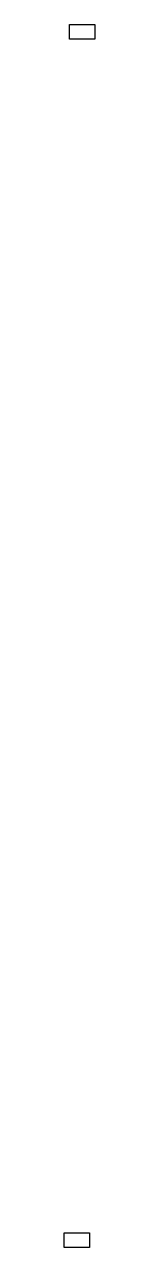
# Model space of a CAD drawing. Header units: centimetres. Extents: x -10 to -9.6, y 0.1 to 13.6.
import ezdxf

# ---------------------------------------------------------------- set-up
doc = ezdxf.new("R2010")
doc.units = ezdxf.units.CM
doc.header["$MEASUREMENT"] = 0
doc.header["$XCLIPFRAME"] = 0
doc.layers.add('Layer 1', color=7, linetype='Continuous')
picture_1 = doc.add_image_def('image1.jpg', size_in_pixel=(1457, 849))
picture_2 = doc.add_image_def('image2.jpg', size_in_pixel=(1457, 842))

msp = doc.modelspace()

# ---------------------------------------------------------------- pictures from other files: only their frames are drawn
at = {"layer": 'Layer 1', "color": 0}
image = msp.add_image(picture_1, insert=(-9.768, 1.82), size_in_units=(20.236, 11.792), dxfattribs=at)
image.set_boundary_path([(-9.77, 1.82), (10.47, 13.61)])
image.dxf.flags = 3
image = msp.add_image(picture_2, insert=(-9.825, -11.616), size_in_units=(20.236, 11.694), dxfattribs=at)
image.set_boundary_path([(-9.83, -11.62), (10.42, 0.08)])
image.dxf.flags = 3

doc.saveas('drawing.dxf')
